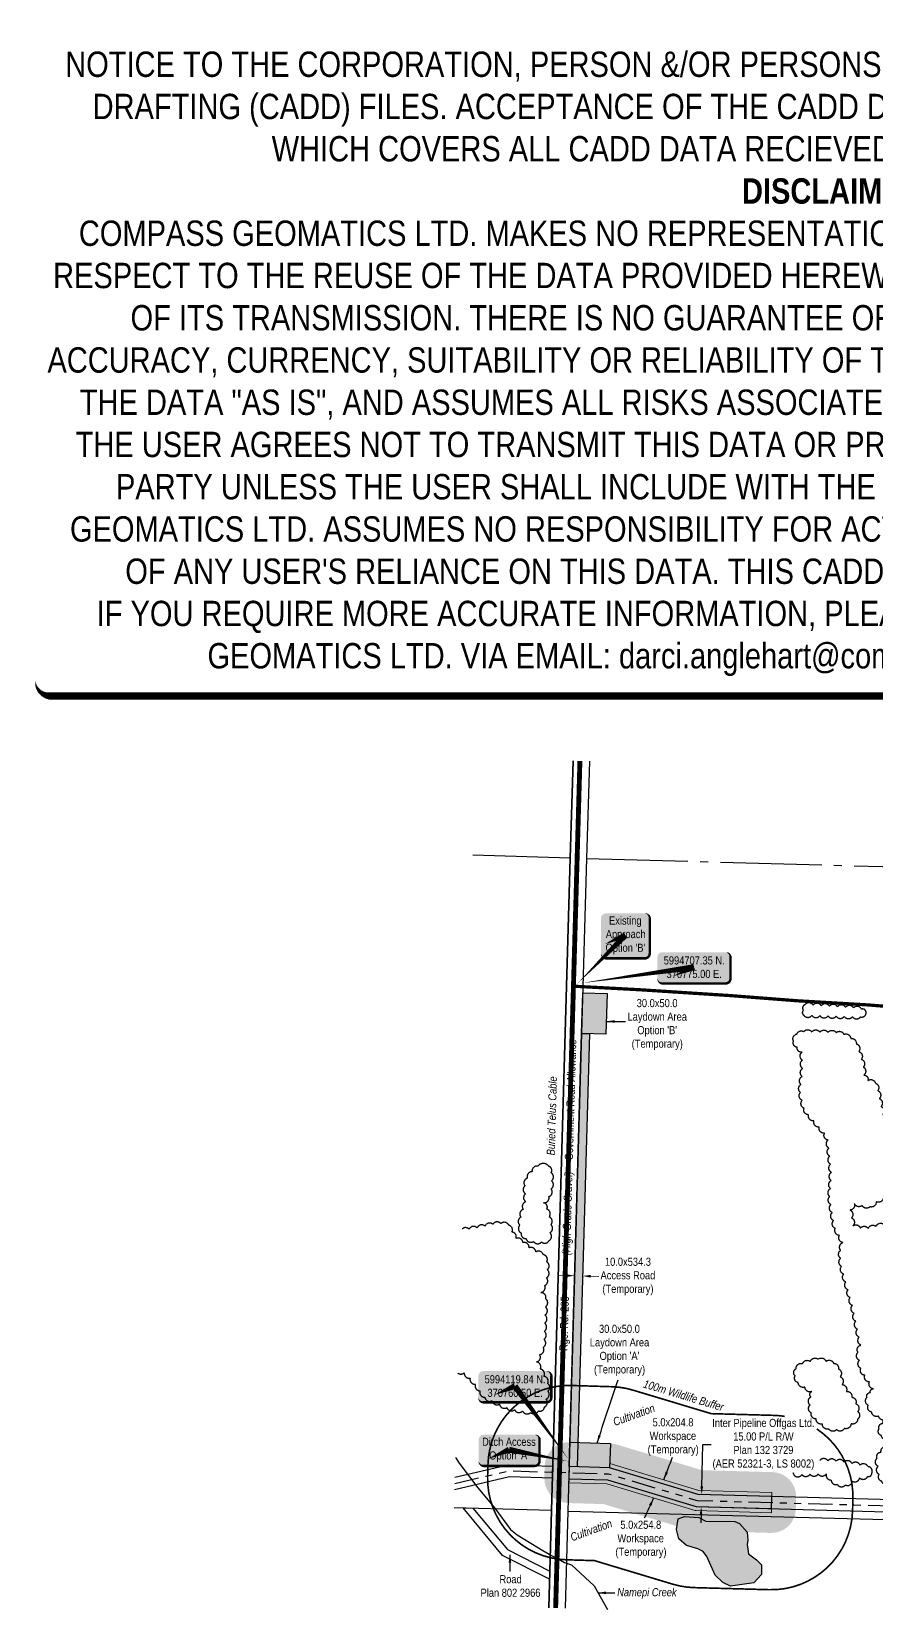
# Model space of a CAD drawing. Extents: x 370097 to 372071, y 5993917 to 5995882.
# Drawn here: x 370097 to 371138, y 5993935 to 5995882 of the extents above; entities that cross this region are included whole.
import ezdxf
from ezdxf.enums import TextEntityAlignment as Align

# ---------------------------------------------------------------- set-up
doc = ezdxf.new("R2010")
doc.units = 0
doc.header["$LTSCALE"] = 5
doc.header["$PDSIZE"] = 0.5
for name, pattern in [('0', [1, 1, 0]), ('foc-DRILLPATH', [14.75, 6, -1.75, 1.75, -1.75, 1.75, -1.75]), ('foc-QUARTERLINE', [33, 25, -3, 2, -3]), ('foc-TIELINE', [1.875, 1.25, -0.625])]:
    doc.linetypes.add(name, pattern=pattern)
doc.layers.get('Defpoints').update_dxf_attribs({"color": 9})
for name, color, linetype in [('AS-ROADS', 254, 'Continuous'), ('AS-TELUS', 224, 'foc-TEL'), ('C-RW', 13, 'Continuous'), ('L-QSEC', 8, 'foc-QUARTERLINE'), ('L-ROAD-T', 7, 'Continuous'), ('L-SEC', 7, 'Continuous'), ('L-TITLEDB-T', 4, 'Continuous'), ('P-BUFFER-YELLOW', 50, 'foc-TIELINE'), ('P-BUFFER-YELLOW-T', 50, 'Continuous'), ('P-FNC BUFFER-H 30m', 51, 'Continuous'), ('P-PDRILLPATH', 12, 'foc-DRILLPATH'), ('P-PROPOSED', 10, 'Continuous'), ('P-PROPOSED-T', 10, 'Continuous'), ('P-TEMP-H', 41, 'Continuous'), ('P-TEMP_WORKSPACE', 46, 'Continuous'), ('T-BUSH', 110, '0'), ('T-WATER', 160, 'Continuous'), ('T-WATER-H', 133, 'Continuous'), ('T-WATER-T', 170, 'Continuous')]:
    doc.layers.add(name, color=color, linetype=linetype)
doc.layers.add('DISCLAIMER', color=7, linetype='Continuous', plot=False)
doc.layers.add('P-REPAIR-BLUE-H', color=7, linetype='Continuous', true_color=0xa0d6fd)
doc.layers.add('P-TEMP-T', color=46, linetype='Continuous', lineweight=18)
doc.layers.add('T-TEXT', color=48, linetype='Continuous', lineweight=18)
doc.styles.add('175L', font='ARIALN.TTF', dxfattribs={"height": 20})
doc.styles.add('80', font='ARIALN.TTF', dxfattribs={"height": 10})
doc.styles.add('80CG', font='ARIALN.TTF', dxfattribs={"height": 10})
doc.styles.add('80L', font='ARIALN.TTF', dxfattribs={"height": 10})
doc.styles.add('80LS', font='ARIALNI.TTF', dxfattribs={"height": 10})
doc.styles.add('foc-LtypeFont', font='ARIALN.TTF', dxfattribs={"height": 7.35})
doc.linetypes.add('foc-TEL', pattern='A,2,-1,["T",foc-LtypeFont,S=0.2,R=0,X=-0.425,Y=-0.75],-1.24,8', length=12.24)
doc.linetypes.add('foc-TEL-NOLINE', pattern='A,0,-2,["T",foc-LtypeFont,S=0.2,R=0,X=-0.425,Y=-0.75],-10.24', length=12.24)
doc.linetypes.add('foc-TOPO-flowdirection-NOLINE', pattern='A,0,[">",foc-LtypeFont,S=0.3,R=0,X=0,Y=-0.945],-20,[">",foc-LtypeFont,S=0.3,R=0,X=0,Y=-0.945],0', length=20)
doc.dimstyles.new('Compass 5 000', dxfattribs={"dimscale": 5, "dimtxt": 9, "dimasz": 2, "dimexe": 0.2, "dimexo": 0.0625, "dimgap": 0.5, "dimtad": 0, "dimtih": 1, "dimtoh": 1, "dimzin": 0, "dimdsep": 46, "dimtxsty": '80CG', "dimcen": 0.1, "dimse1": 1, "dimse2": 1, "dimclrd": 256, "dimclrt": 256, "dimaunit": 1, "dimadec": 4, "dimazin": 0, "dimtfac": 0.06, "dimtofl": 0, "dimtmove": 0, "dimatfit": 1, "dimfxl": 0.2, "dimtolj": 1, "dimtzin": 0, "dimlwd": -1, "dimarcsym": 0})

# ---------------------------------------------------------------- blocks, each defined once
blk = doc.blocks.new('*D431')
at = {"layer": 'Defpoints', "color": 0, "transparency": 16777216}
for p in [(370766.8, 5994368.4), (370776.8, 5994368.1), (370776.2, 5994347.5)]:
    blk.add_point(p, dxfattribs=at)
at = {"layer": 'P-TEMP-T', "transparency": 16777216}
for p, q in [((370756.2, 5994348.1), (370746.2, 5994348.4)), ((370786.2, 5994347.2), (370796.2, 5994346.9))]:
    blk.add_line(p, q, dxfattribs=at)
for points in [[(370756.2, 5994349.7), (370756.1, 5994346.4), (370766.2, 5994347.8)], [(370786.2, 5994348.9), (370786.1, 5994345.5), (370776.2, 5994347.5)]]:
    blk.add_solid(points, dxfattribs=at)
at = {"layer": 'P-TEMP-T', "transparency": 16777216, "insert": (370832, 5994346.9), "char_height": 10, "attachment_point": 5, "style": '80CG'}
blk.add_mtext('\\A1;10.0x534.3\\PAccess Road \\P(Temporary)', dxfattribs=at)
blk = doc.blocks.new('*U432')
h = blk.add_hatch(color=255)
edge = h.paths.add_edge_path()
edge.add_line((-31.5, -20), (31.5, -20))
edge.add_arc((31.5, -14), 6, 270, 360)
edge.add_line((37.5, -14), (37.5, 12.5))
edge.add_arc((31.5, 12.5), 6, 0, 90)
edge.add_line((31.5, 18.5), (-31.5, 18.5))
edge.add_arc((-31.5, 12.5), 6, 90, 180)
edge.add_line((-37.5, 12.5), (-37.5, -14))
edge.add_arc((-31.5, -14), 6, 180, 270)
at = {"color": 1, "flags": 128}
blk.add_lwpolyline([(-31.5, -20, 3, 3, 0), (31.5, -20, 3, 3, 0.414214), (37.5, -14, 3, 3, 0), (37.5, 12.5, 3, 0, 0.414214), (31.5, 18.5, 0, 0, 0), (-31.5, 18.5, 0, 0, 0.414214), (-37.5, 12.5, 0, 0, 0), (-37.5, -14, 0, 3, 0.414214)], format="xyseb", close=True, dxfattribs=at)
for points in [[(-25.5, -11, 0, 7.5, 0), (0, 0, 0, 0, 0)], [(73.5, -14.3, 0, 7.5, 0), (0, 0, 0, 0, 0)]]:
    blk.add_lwpolyline(points, format="xyseb", dxfattribs=at)
at = {"color": 1, "style": '80'}
blk.add_attdef('ENTER_TEXT_001', (-26.8, -4.9), '', height=10, dxfattribs=at)
blk = doc.blocks.new('*U433')
h = blk.add_hatch(color=255)
edge = h.paths.add_edge_path()
edge.add_line((-24, -28.5), (24, -28.5))
edge.add_arc((24, -22.5), 6, 270, 360)
edge.add_line((30, -22.5), (30, 21))
edge.add_arc((24, 21), 6, 0, 90)
edge.add_line((24, 27), (-24, 27))
edge.add_arc((-24, 21), 6, 90, 180)
edge.add_line((-30, 21), (-30, -22.5))
edge.add_arc((-24, -22.5), 6, 180, 270)
at = {"color": 1, "flags": 128}
blk.add_lwpolyline([(-24, -28.5, 3, 3, 0), (24, -28.5, 3, 3, 0.414214), (30, -22.5, 3, 3, 0), (30, 21, 3, 0, 0.414214), (24, 27, 0, 0, 0), (-24, 27, 0, 0, 0.414214), (-30, 21, 0, 0, 0), (-30, -22.5, 0, 3, 0.414214)], format="xyseb", close=True, dxfattribs=at)
for points in [[(-59.5, -60, 0, 7.5, 0), (0, 0, 0, 0, 0)], [(-25.5, -11, 0, 7.5, 0), (0, 0, 0, 0, 0)]]:
    blk.add_lwpolyline(points, format="xyseb", dxfattribs=at)
at = {"color": 1, "style": '80'}
blk.add_attdef('ENTER_TEXT_001', (-26.8, -4.9), '', height=10, dxfattribs=at)
blk = doc.blocks.new('*D435')
at = {"layer": 'Defpoints', "color": 0, "transparency": 16777216}
for p in [(370922.8, 5994078.1), (370968.3, 5994076.8), (370967.8, 5994061.8)]:
    blk.add_point(p, dxfattribs=at)
at = {"layer": 'P-PROPOSED-T', "color": 240, "transparency": 16777216}
for p, q in [((370923, 5994088.1), (370924.5, 5994139.8)), ((370924.5, 5994139.8), (370934.5, 5994139.8)), ((370922.1, 5994053.1), (370921.8, 5994043.1))]:
    blk.add_line(p, q, dxfattribs=at)
for points in [[(370921.4, 5994088.1), (370924.7, 5994088), (370922.8, 5994078.1)], [(370920.4, 5994053.1), (370923.7, 5994053), (370922.3, 5994063.1)]]:
    blk.add_solid(points, dxfattribs=at)
at = {"layer": 'P-PROPOSED-T', "transparency": 16777216, "insert": (370999, 5994139.8), "char_height": 10, "attachment_point": 5, "style": '80CG'}
blk.add_mtext('\\A1;Inter Pipeline Offgas Ltd.\\P15.00 P/L R/W\\PPlan 132 3729\\P(AER 52321-3, LS 8002)', dxfattribs=at)
blk = doc.blocks.new('*U441')
h = blk.add_hatch(color=255)
edge = h.paths.add_edge_path()
edge.add_line((-39, -20), (39, -20))
edge.add_arc((39, -14), 6, 270, 360)
edge.add_line((45, -14), (45, 12.5))
edge.add_arc((39, 12.5), 6, 0, 90)
edge.add_line((39, 18.5), (-39, 18.5))
edge.add_arc((-39, 12.5), 6, 90, 180)
edge.add_line((-45, 12.5), (-45, -14))
edge.add_arc((-39, -14), 6, 180, 270)
at = {"color": 1, "flags": 128}
blk.add_lwpolyline([(-39, -20, 3, 3, 0), (39, -20, 3, 3, 0.414214), (45, -14, 3, 3, 0), (45, 12.5, 3, 0, 0.414214), (39, 18.5, 0, 0, 0), (-39, 18.5, 0, 0, 0.414214), (-45, 12.5, 0, 0, 0), (-45, -14, 0, 3, 0.414214)], format="xyseb", close=True, dxfattribs=at)
for points in [[(-25.5, -11, 0, 7.5, 0), (0, 0, 0, 0, 0)], [(66.6, -90.9, 0, 7.5, 0), (0, 0, 0, 0, 0)]]:
    blk.add_lwpolyline(points, format="xyseb", dxfattribs=at)
at = {"color": 1, "style": '80'}
blk.add_attdef('ENTER_TEXT_001', (-26.8, -4.9), '', height=10, dxfattribs=at)
blk = doc.blocks.new('*U442')
h = blk.add_hatch(color=255)
edge = h.paths.add_edge_path()
edge.add_line((-39, -20), (39, -20))
edge.add_arc((39, -14), 6, 270, 360)
edge.add_line((45, -14), (45, 12.5))
edge.add_arc((39, 12.5), 6, 0, 90)
edge.add_line((39, 18.5), (-39, 18.5))
edge.add_arc((-39, 12.5), 6, 90, 180)
edge.add_line((-45, 12.5), (-45, -14))
edge.add_arc((-39, -14), 6, 180, 270)
at = {"color": 1, "flags": 128}
blk.add_lwpolyline([(-39, -20, 3, 3, 0), (39, -20, 3, 3, 0.414214), (45, -14, 3, 3, 0), (45, 12.5, 3, 0, 0.414214), (39, 18.5, 0, 0, 0), (-39, 18.5, 0, 0, 0.414214), (-45, 12.5, 0, 0, 0), (-45, -14, 0, 3, 0.414214)], format="xyseb", close=True, dxfattribs=at)
for points in [[(-140.3, -19.8, 0, 7.5, 0), (0, 0, 0, 0, 0)], [(-25.5, -11, 0, 7.5, 0), (0, 0, 0, 0, 0)]]:
    blk.add_lwpolyline(points, format="xyseb", dxfattribs=at)
at = {"color": 1, "style": '80'}
blk.add_attdef('ENTER_TEXT_001', (-26.8, -4.9), '', height=10, dxfattribs=at)
blk = doc.blocks.new('Disclaimer_Legal')
at = {"layer": 'DISCLAIMER', "color": 254, "flags": 128}
blk.add_lwpolyline([(-3612.9, -1104.6, 37.5, 37.5, 0), (4096.1, -1104.6, 37.5, 37.5, 0.414214), (4171.1, -1029.6, 37.5, 37.5, 0), (4171.1, 2078.7, 37.5, 0, 0.414214), (4096.1, 2153.7, 0, 0, 0), (-3612.9, 2153.7, 0, 0, 0.414214), (-3687.9, 2078.7, 0, 0, 0), (-3687.9, -1029.6, 0, 37.5, 0.414214)], format="xyseb", close=True, dxfattribs=at)
at = {"layer": 'DISCLAIMER', "color": 254, "insert": (241.6, 533.9), "char_height": 125, "width": 7717.568, "attachment_point": 5, "style": '80'}
blk.add_mtext('NOTICE TO THE CORPORATION, PERSON &/OR PERSONS REGARDING THIS COMPUTER AIDED DESIGN AND DRAFTING (CADD) FILES. ACCEPTANCE OF THE CADD DATA IS BASED ON THE FOLLOWING DISCLAIMER WHICH COVERS ALL CADD DATA RECIEVED FROM COMPASS GEOMATICS LTD.\\P{\\fArial Narrow|b1|i0|c0|p34;DISCLAIMER}\\PCOMPASS GEOMATICS LTD. MAKES NO REPRESENTATION OR WARRANTIES, EXPRESS OR IMPLIED, WITH RESPECT TO THE REUSE OF THE DATA PROVIDED HEREWITH, REGARDLESS OF ITS FORMAT OR THE MEANS OF ITS TRANSMISSION. THERE IS NO GUARANTEE OR REPRESENTATION TO THE USER AS TO THE ACCURACY, CURRENCY, SUITABILITY OR RELIABILITY OF THIS DATA FOR ANY PURPOSE. THE USER ACCEPTS THE DATA "AS IS", AND ASSUMES ALL RISKS ASSOCIATED WITH ITS USE. BY ACCEPTANCE OF THIS DATA, THE USER AGREES NOT TO TRANSMIT THIS DATA OR PROVIDE ACCESS OR ANY PART OF IT TO ANOTHER PARTY UNLESS THE USER SHALL INCLUDE WITH THE DATA A COPY OF THIS DISCLAIMER. COMPASS GEOMATICS LTD. ASSUMES NO RESPONSIBILITY FOR ACTUAL OR CONSEQUENTIAL DAMAGE AS A RESULT OF ANY USER\'S RELIANCE ON THIS DATA. THIS CADD FILE IS FOR ILLUSTRATION PURPOSES ONLY.\\PIF YOU REQUIRE MORE ACCURATE INFORMATION, PLEASE CONTACT DARCI ANGLEHART AT COMPASS GEOMATICS LTD. VIA EMAIL: darci.anglehart@compassgeomatics.ca OR CELL: 506-961-7292', dxfattribs=at)

msp = doc.modelspace()

# ---------------------------------------------------------------- hatches: boundary and pattern name
at = {"layer": 'P-FNC BUFFER-H 30m'}
h = msp.add_hatch(color=256, dxfattribs=at)
h.dxf.hatch_style = 1
h.paths.add_polyline_path([(371038.928, 5994059.849), (371039.343, 5994074.843, 0.41421356), (371010.185, 5994105.662), (370923.382, 5994108.064), (370818.047, 5994139.75, 0.06552506), (370810.32, 5994141.008), (370760.343, 5994142.532, 0.41472485), (370729.441, 5994113.408), (370729.01, 5994098.414, 0.41370246), (370758.083, 5994067.566), (370802.114, 5994066.223), (370907.51, 5994034.518, 0.06623104), (370915.322, 5994033.258), (371008.11, 5994030.69, 0.41421356)])
h.paths.add_polyline_path([(370916.152, 5994063.247), (370806.975, 5994096.089), (370758.997, 5994097.552), (370759.428, 5994112.546), (370809.405, 5994111.022), (370918.562, 5994078.186), (371009.355, 5994075.673), (371008.94, 5994060.679)], flags=16)
at = {"layer": 'P-REPAIR-BLUE-H'}
msp.add_hatch(color=256, dxfattribs=at).paths.add_polyline_path([(370759.428, 5994112.546), (370758.997, 5994097.552), (370806.975, 5994096.089), (370916.152, 5994063.247), (371008.94, 5994060.679), (371009.355, 5994075.673), (370918.562, 5994078.186), (370809.405, 5994111.022)])
at = {"layer": 'P-TEMP-H'}
h = msp.add_hatch(color=256, dxfattribs=at)
h.dxf.hatch_style = 1
h.paths.add_polyline_path([(370776.215, 5994696.569), (370806.202, 5994695.707), (370804.766, 5994645.728), (370774.778, 5994646.59)])
h = msp.add_hatch(color=256, dxfattribs=at)
h.dxf.hatch_style = 1
h.paths.add_polyline_path([(370759.428, 5994112.546), (370774.778, 5994646.59), (370784.774, 5994646.302), (370769.424, 5994112.241)])
h = msp.add_hatch(color=256, dxfattribs=at)
h.dxf.hatch_style = 1
h.paths.add_polyline_path([(370759.428, 5994112.546), (370760.343, 5994142.532), (370810.319, 5994141.008), (370809.405, 5994111.022)])
h = msp.add_hatch(color=256, dxfattribs=at)
h.dxf.hatch_style = 1
h.paths.add_polyline_path([(371009.355, 5994075.673), (370918.562, 5994078.186), (370809.405, 5994111.022), (370809.563, 5994116.196), (370919.365, 5994083.165), (371009.493, 5994080.671)])
h = msp.add_hatch(color=256, dxfattribs=at)
h.dxf.hatch_style = 1
edge = h.paths.add_edge_path()
edge.add_line((371008.94, 5994060.679), (370916.152, 5994063.247))
edge.add_line((370916.152, 5994063.247), (370806.975, 5994096.089))
edge.add_line((370806.975, 5994096.089), (370758.997, 5994097.552))
edge.add_line((370758.997, 5994097.552), (370758.854, 5994092.554))
edge.add_line((370758.854, 5994092.554), (370806.165, 5994091.111))
edge.add_line((370806.165, 5994091.111), (370914.712, 5994058.459))
edge.add_arc((370916.152, 5994063.247), 5, 253.25783, 268.41473)
edge.add_line((370916.014, 5994058.249), (371008.802, 5994055.681))
edge.add_line((371008.802, 5994055.681), (371008.94, 5994060.679))
at = {"layer": 'T-WATER-H'}
h = msp.add_hatch(color=256, dxfattribs=at)
h.dxf.hatch_style = 1
h.paths.add_polyline_path([(370894.069, 5994048.07), (370901.9, 5994050.879), (370919.569, 5994049.876), (370928.001, 5994045.26), (370963.741, 5994044.859), (370969.564, 5994042.451), (370978.8, 5994031.816), (370979.603, 5994021.581), (370979, 5994016.565), (370980.807, 5994004.926), (370990.445, 5993997.501), (370996.669, 5993991.28), (370996.465, 5993979.59), (370987.028, 5993969.155), (370958.316, 5993964.941), (370949.08, 5993969.557), (370939.643, 5993978.587), (370929.203, 5994001.463), (370924.829, 5994007.741), (370918.286, 5994011.011), (370904.067, 5994015.035), (370894.882, 5994023.461), (370891.736, 5994034.793)])

# ---------------------------------------------------------------- linework, layer by layer
at = {"layer": 'AS-ROADS', "flags": 128}
for points, const_width in [([(370742.881, 5993938.152), (370746.232, 5994057.509), (370769.356, 5994862.025), (370772.818, 5994982.424)], 6), ([(370764.838, 5994704.838), (370846.929, 5994700.438), (370957.176, 5994693.321), (371041.453, 5994686.821), (371127.76, 5994681.759), (371372.931, 5994662.403), (371388.295, 5994660.731), (371404.566, 5994659.334), (371442.209, 5994659.209)], 4)]:
    msp.add_lwpolyline(points, dxfattribs=dict(at, const_width=const_width))
at = {"layer": 'AS-TELUS', "linetype": 'foc-TEL-NOLINE', "flags": 128}
msp.add_lwpolyline([(370734.373, 5993938.375), (370737.737, 5994058.181), (370760.861, 5994862.704), (370764.31, 5994982.655)], dxfattribs=at)
at = {"layer": 'C-RW', "flags": 128}
for points in [[(370618.741, 5994099.398), (370684.303, 5994114.836), (370739.344, 5994113.158), (370738.887, 5994098.165), (370685.819, 5994099.783), (370618.293, 5994083.882)], [(371685.414, 5994056.963), (371516.777, 5994061.63), (370918.562, 5994078.186), (370809.405, 5994111.022), (370759.428, 5994112.546), (370758.997, 5994097.552), (370806.975, 5994096.089), (370916.152, 5994063.247), (371516.362, 5994046.636), (371684.987, 5994041.969)]]:
    msp.add_lwpolyline(points, dxfattribs=at)
at = {"layer": 'L-QSEC'}
for p, q in [((370760.861, 5994862.704), (370640.916, 5994866.329)), ((370780.974, 5994862.168), (371587.993, 5994840.666))]:
    msp.add_line(p, q, dxfattribs=at)
at = {"layer": 'L-SEC'}
for p, q in [((370764.31, 5994982.655), (370760.861, 5994862.704)), ((370784.422, 5994982.11), (370780.973, 5994862.125)), ((370760.861, 5994862.704), (370737.737, 5994058.181)), ((370780.973, 5994862.126), (370757.849, 5994057.603)), ((370737.737, 5994058.181), (370617.652, 5994061.736)), ((370737.737, 5994058.181), (370734.373, 5993938.375)), ((370757.849, 5994057.617), (370754.487, 5993937.847)), ((370757.851, 5994057.657), (371564.788, 5994036.616))]:
    msp.add_line(p, q, dxfattribs=at)
at = {"layer": 'L-TITLEDB-T', "flags": 128}
msp.add_lwpolyline([(370640.89, 5994061.179), (370683.336, 5994010.166), (370735.548, 5993983.683), (370735.271, 5993973.62), (370677.546, 5994002.897), (370628.755, 5994061.535)], close=True, dxfattribs=at)
at = {"layer": 'P-BUFFER-YELLOW', "ltscale": 2, "const_width": 2, "flags": 128}
msp.add_lwpolyline([(371025.207, 5994174.409, 0.03289338), (371012.121, 5994175.635), (370934.628, 5994177.779), (370838.212, 5994206.783, 0.06552506), (370812.453, 5994210.975), (370762.476, 5994212.499, 0.41472485), (370659.47, 5994115.419), (370659.039, 5994100.425, 0.41370246), (370755.95, 5993997.598), (370790.772, 5993996.537), (370887.346, 5993967.486, 0.06623104), (370913.386, 5993963.285), (371006.173, 5993960.717, 0.41421356), (371108.902, 5994057.912), (371109.317, 5994072.907, 0.25816251), (371064.815, 5994158.885, 0.25816251)], format="xyb", dxfattribs=at)
at = {"layer": 'P-PDRILLPATH', "flags": 128}
msp.add_lwpolyline([(370618.517, 5994091.64), (370685.061, 5994107.31), (370739.115, 5994105.661), (370759.226, 5994105.048), (370808.19, 5994103.555), (370917.357, 5994070.716), (371516.57, 5994054.133), (371685.201, 5994049.466)], dxfattribs=at)
at = {"layer": 'P-PROPOSED', "flags": 128}
msp.add_lwpolyline([(370759.428, 5994112.546), (370758.997, 5994097.552), (370806.975, 5994096.089), (370916.152, 5994063.247), (371008.94, 5994060.679), (371009.355, 5994075.673), (370918.562, 5994078.186), (370809.405, 5994111.022)], close=True, dxfattribs=at)
at = {"layer": 'P-TEMP-T', "flags": 128}
msp.add_lwpolyline([(371009.355, 5994075.673), (370918.562, 5994078.186), (370809.405, 5994111.022), (370809.563, 5994116.196), (370919.365, 5994083.165), (371009.493, 5994080.671)], close=True, dxfattribs=at)
msp.add_lwpolyline([(371008.94, 5994060.679), (370916.152, 5994063.247), (370806.975, 5994096.089), (370758.997, 5994097.552), (370758.854, 5994092.554), (370806.165, 5994091.111), (370914.712, 5994058.459, 0.06623104), (370916.014, 5994058.249), (371008.802, 5994055.681)], format="xyb", close=True, dxfattribs=at)
at = {"layer": 'P-TEMP_WORKSPACE', "flags": 128}
for points in [[(370776.215, 5994696.569), (370806.202, 5994695.707), (370804.766, 5994645.728), (370774.778, 5994646.59)], [(370759.428, 5994112.546), (370774.778, 5994646.59), (370784.774, 5994646.302), (370769.424, 5994112.241)], [(370759.428, 5994112.546), (370760.343, 5994142.532), (370810.319, 5994141.008), (370809.405, 5994111.022)]]:
    msp.add_lwpolyline(points, close=True, dxfattribs=at)
at = {"layer": 'T-BUSH', "flags": 128}
for points in [[(371048.734, 5994669.175, 0.52056705), (371058.728, 5994668.852, 0.52056705), (371068.723, 5994668.53, 0.52056705), (371078.718, 5994668.207, 0.52056705), (371088.713, 5994667.885, 0.52056705), (371098.708, 5994667.563, 0.52056705), (371108.702, 5994667.24, 0.52056705), (371118.697, 5994666.918, 0.52056705), (371125.587, 5994672.477, 0.52056705), (371120.056, 5994676.504, 0.52056705), (371110.224, 5994678.128, 0.52056705), (371100.246, 5994678.793, 0.52056705), (371090.269, 5994679.458, 0.52056705), (371080.291, 5994680.123, 0.52056705), (371070.313, 5994680.788, 0.52056705), (371060.335, 5994681.452, 0.52056705), (371050.357, 5994682.117, 0.52056705), (371048.249, 5994675.037, 0.52056705)], [(371276.223, 5994164.993, -0.52056705), (371275.789, 5994155.002, -0.52056705), (371275.354, 5994145.012, -0.52056705), (371269.026, 5994139.773, -0.52056705), (371259.355, 5994137.229, -0.52056705), (371249.684, 5994134.686, -0.52056705), (371240.013, 5994132.142, -0.52056705), (371230.18, 5994130.464, -0.52056705), (371220.242, 5994129.351, -0.52056705), (371210.304, 5994128.239, -0.52056705), (371200.366, 5994127.127, -0.52056705), (371193.754, 5994123.361, -0.52056705), (371194.876, 5994113.424, -0.52056705), (371197.428, 5994104.732, -0.52056705), (371207.115, 5994102.251, -0.52056705), (371216.802, 5994099.771, -0.52056705), (371226.49, 5994097.29, -0.52056705), (371236.177, 5994094.81, -0.52056705), (371245.469, 5994097.949, -0.52056705), (371254.714, 5994101.762, -0.52056705), (371261.566, 5994108.3, -0.52056705), (371266.547, 5994116.972, -0.52056705), (371273.69, 5994122.068, -0.52056705), (371283.682, 5994122.453, -0.52056705), (371290.268, 5994116.863, -0.52056705), (371293.903, 5994107.815, -0.52056705), (371293.368, 5994097.829, -0.52056705), (371290.412, 5994089.363, -0.52056705), (371281.653, 5994084.539, -0.52056705), (371272.422, 5994081.519, -0.52056705), (371262.422, 5994081.441, -0.52056705), (371252.423, 5994081.363, -0.52056705), (371242.423, 5994081.285, -0.52056705), (371232.423, 5994081.207, -0.52056705), (371222.423, 5994081.207, -0.52056705), (371212.423, 5994081.207, -0.52056705), (371202.423, 5994081.207, -0.52056705), (371192.423, 5994081.207, -0.52056705), (371182.423, 5994081.207, -0.52056705), (371172.853, 5994083.489, -0.52056705), (371163.537, 5994087.125, -0.52056705), (371154.221, 5994090.76, -0.52056705), (371144.906, 5994094.396, -0.52056705), (371141.731, 5994102.869, -0.52056705), (371140.379, 5994112.777, -0.52056705), (371139.027, 5994122.685, -0.52056705), (371143.977, 5994130.388, -0.52056705), (371151.212, 5994137.29, -0.52056705), (371152.254, 5994146.048, -0.52056705), (371144.571, 5994150.68, -0.52056705), (371141.496, 5994159.026, -0.52056705), (371146.58, 5994165.843, -0.52056705), (371150.054, 5994170.644, -0.52056705), (371140.956, 5994174.795, -0.52056705), (371132.356, 5994179.819, -0.52056705), (371128.208, 5994188.046, -0.52056705), (371126.749, 5994197.939, -0.52056705), (371130.815, 5994203.889, -0.52056705), (371134.872, 5994208.337, -0.52056705), (371129.607, 5994216.834, -0.52056705), (371123.943, 5994225.075, -0.52056705), (371119.04, 5994233.627, -0.52056705), (371117.306, 5994243.476, -0.52056705), (371115.572, 5994253.325, -0.52056705), (371119.122, 5994262.338, -0.52056705), (371117.042, 5994272.119, -0.52056705), (371114.964, 5994281.901, -0.52056705), (371112.893, 5994291.684, -0.52056705), (371110.821, 5994301.467, -0.52056705), (371108.619, 5994311.218, -0.52056705), (371105.95, 5994320.855, -0.52056705), (371103.281, 5994330.493, -0.52056705), (371100.612, 5994340.13, -0.52056705), (371097.943, 5994349.767, -0.52056705), (371095.274, 5994359.404, -0.52056705), (371094.141, 5994369.331, -0.52056705), (371094.176, 5994379.176, -0.52056705), (371097.084, 5994388.744, -0.52056705), (371092.6, 5994397.467, -0.52056705), (371087.609, 5994406.133, -0.52056705), (371085.428, 5994415.8, -0.52056705), (371083.815, 5994425.669, -0.52056705), (371082.202, 5994435.538, -0.52056705), (371080.787, 5994445.414, -0.52056705), (371081.671, 5994455.375, -0.52056705), (371082.554, 5994465.336, -0.52056705), (371082.787, 5994475.292, -0.52056705), (371081.764, 5994485.24, -0.52056705), (371080.74, 5994495.187, -0.52056705), (371079.717, 5994505.135, -0.52056705), (371078.694, 5994515.082, -0.52056705), (371074.282, 5994523.568, -0.52056705), (371067.748, 5994531.138, -0.52056705), (371061.214, 5994538.707, -0.52056705), (371054.679, 5994546.277, -0.52056705), (371049.11, 5994554.336, -0.52056705), (371046.874, 5994564.083, -0.52056705), (371044.637, 5994573.829, -0.52056705), (371045.266, 5994583.681, -0.52056705), (371046.784, 5994593.565, -0.52056705), (371047.379, 5994603.502, -0.52056705), (371046.99, 5994613.494, -0.52056705), (371046.602, 5994623.487, -0.52056705), (371040.586, 5994629.608, -0.52056705), (371036.164, 5994637.064, -0.52056705), (371040.428, 5994645.978, -0.52056705), (371048.688, 5994648.694, -0.52056705), (371058.685, 5994648.433, -0.52056705), (371068.681, 5994648.172, -0.52056705), (371078.678, 5994647.911, -0.52056705), (371088.674, 5994647.65, -0.52056705), (371098.122, 5994645.521, -0.52056705), (371106.669, 5994640.329, -0.52056705), (371113.51, 5994633.783, -0.52056705), (371116.635, 5994624.284, -0.52056705), (371119.761, 5994614.785, -0.52056705), (371122.266, 5994605.17, -0.52056705), (371122.772, 5994595.183, -0.52056705), (371127.754, 5994588.545, -0.52056705), (371137.193, 5994585.243, -0.52056705), (371139.944, 5994576.088, -0.52056705), (371141.966, 5994566.295, -0.52056705), (371143.988, 5994556.501, -0.52056705), (371146.009, 5994546.708, -0.52056705), (371148.814, 5994537.13, -0.52056705), (371152.096, 5994527.684, -0.52056705), (371155.378, 5994518.238, -0.52056705), (371158.659, 5994508.791, -0.52056705), (371161.347, 5994499.161, -0.52056705), (371163.979, 5994489.514, -0.52056705), (371166.612, 5994479.867, -0.52056705), (371169.245, 5994470.219, -0.52056705), (371169.254, 5994460.565, -0.52056705), (371164.697, 5994452.137, -0.52056705), (371156.228, 5994447.127, -0.52056705), (371146.86, 5994443.629, -0.52056705), (371138.11, 5994439.037, -0.52056705), (371130.281, 5994432.815, -0.52056705), (371120.769, 5994434.447, -0.52056705), (371111.077, 5994436.912, -0.52056705), (371105.743, 5994428.977, -0.52056705), (371107.555, 5994419.208, -0.52056705), (371109.549, 5994409.409, -0.52056705), (371118.466, 5994406.495, -0.52056705), (371128.209, 5994406.137, -0.52056705), (371137.871, 5994408.713, -0.52056705), (371147.585, 5994411.034, -0.52056705), (371157.489, 5994412.418, -0.52056705), (371167.393, 5994413.801, -0.52056705), (371177.297, 5994415.185, -0.52056705), (371185.527, 5994409.7, -0.52056705), (371188.777, 5994401.222, -0.52056705), (371186.967, 5994392.48, -0.52056705), (371178.346, 5994387.412, -0.52056705), (371180.645, 5994380.599, -0.52056705), (371190.42, 5994381.91, -0.52056705), (371198.935, 5994382.36, -0.52056705), (371203.914, 5994373.781, -0.52056705), (371207.396, 5994364.406, -0.52056705), (371211.676, 5994355.664, -0.52056705), (371219.998, 5994350.119, -0.52056705), (371220.18, 5994340.511, -0.52056705), (371221.56, 5994330.686, -0.52056705), (371223.793, 5994320.939, -0.52056705), (371226.205, 5994311.235, -0.52056705), (371228.616, 5994301.53, -0.52056705), (371231.027, 5994291.825, -0.52056705), (371234.401, 5994282.419, -0.52056705), (371237.922, 5994273.06, -0.52056705), (371241.443, 5994263.7, -0.52056705), (371244.963, 5994254.34, -0.52056705), (371248.484, 5994244.98, -0.52056705), (371252.004, 5994235.621, -0.52056705), (371255.525, 5994226.261, -0.52056705), (371259.046, 5994216.901, -0.52056705), (371262.566, 5994207.541, -0.52056705), (371266.087, 5994198.181, -0.52056705), (371267.849, 5994188.354, -0.52056705), (371269.443, 5994178.482, -0.52056705), (371273.404, 5994169.499, -0.52056705)], [(370720.999, 5994482.953, 0.52056705), (370713.791, 5994476.021, 0.52056705), (370708.058, 5994468.171, 0.52056705), (370705.018, 5994458.644, 0.52056705), (370705.734, 5994448.931, 0.52056705), (370706.081, 5994439.016, 0.52056705), (370702.9, 5994429.603, 0.52056705), (370700, 5994420.099, 0.52056705), (370698.719, 5994410.182, 0.52056705), (370700.518, 5994400.39, 0.52056705), (370706.332, 5994393.736, 0.52056705), (370715.599, 5994389.978, 0.52056705), (370725.488, 5994389.641, 0.52056705), (370734.565, 5994390.915, 0.52056705), (370735.83, 5994400.835, 0.52056705), (370737.095, 5994410.755, 0.52056705), (370734.962, 5994420.379, 0.52056705), (370732.004, 5994429.931, 0.52056705), (370728.074, 5994437.79, 0.52056705), (370734.553, 5994445.349, 0.52056705), (370737.239, 5994454.982, 0.52056705), (370737.886, 5994464.835, 0.52056705), (370737.326, 5994474.819, 0.52056705), (370734.593, 5994482.57, 0.52056705)], [(371058.563, 5994205.076, -0.52056705), (371050.198, 5994210.555, -0.52056705), (371041.833, 5994216.035, -0.52056705), (371038.128, 5994224.478, -0.52056705), (371039.283, 5994233.328, -0.52056705), (371047.223, 5994239.408, -0.52056705), (371056.83, 5994242.178, -0.52056705), (371066.44, 5994244.941, -0.52056705), (371076.076, 5994242.279, -0.52056705), (371085.712, 5994239.604, -0.52056705), (371091.369, 5994233.125, -0.52056705), (371093.611, 5994223.379, -0.52056705), (371095.894, 5994213.651, -0.52056705), (371101.249, 5994205.205, -0.52056705), (371107.907, 5994198.034, -0.52056705), (371112.851, 5994190.076, -0.52056705), (371115.229, 5994180.373, -0.52056705), (371115.191, 5994171.058, -0.52056705), (371106.997, 5994165.325, -0.52056705), (371098.803, 5994159.593, -0.52056705), (371089.036, 5994158.135, -0.52056705), (371079.572, 5994158.824, -0.52056705), (371071.779, 5994165.091, -0.52056705), (371063.986, 5994171.357, -0.52056705), (371058.006, 5994178.664, -0.52056705), (371056.53, 5994188.555, -0.52056705), (371057.456, 5994198.425, -0.52056705)]]:
    msp.add_lwpolyline(points, format="xyb", close=True, dxfattribs=at)
for points in [[(370622.454, 5994227.795, 0.3614202), (370630.247, 5994228.209, 0.52056705), (370637.412, 5994221.666, 0.52056705), (370644, 5994214.142, 0.52056705), (370649.662, 5994205.906, 0.52056705), (370655.561, 5994197.973, 0.52056705), (370664.608, 5994193.712, 0.52056705), (370673.655, 5994189.451, 0.52056705), (370682.701, 5994185.19, 0.52056705), (370692.29, 5994182.644, 0.52056705), (370702.143, 5994180.937, 0.52056705), (370711.996, 5994179.23, 0.52056705), (370721.761, 5994181.269, 0.52056705), (370729.019, 5994185.936, 0.52056705), (370731.164, 5994195.703, 0.52056705), (370733.309, 5994205.47, 0.52056705), (370733.112, 5994214.929, 0.52056705), (370728.513, 5994223.809, 0.52056705), (370723.914, 5994232.688, 0.52056705), (370719.315, 5994241.568, 0.52056705), (370723.241, 5994250.545, 0.52056705), (370727.635, 5994259.528, 0.52056705), (370728.407, 5994269.442, 0.52056705), (370728.888, 5994279.43, 0.52056705), (370729.37, 5994289.419, 0.52056705), (370729.852, 5994299.407, 0.52056705), (370730.334, 5994309.396, 0.52056705), (370730.678, 5994319.339, 0.52056705), (370724.439, 5994327.105, 0.52056705), (370729.319, 5994335.834, 0.52056705), (370731.733, 5994345.327, 0.52056705), (370732.653, 5994355.285, 0.52056705), (370731.935, 5994364.936, 0.52056705), (370727.478, 5994373.888, 0.52056705), (370718.474, 5994377.219, 0.52056705), (370710.13, 5994382.192, 0.52056705), (370702.551, 5994388.677, 0.52056705), (370693.975, 5994393.82, 0.52056705), (370688.929, 5994401.642, 0.52056705), (370685.12, 5994410.052, 0.52056705), (370675.338, 5994412.126, 0.52056705), (370665.599, 5994411.275, 0.52056705), (370655.883, 5994408.909, 0.52056705), (370646.117, 5994406.794, 0.52056705), (370636.233, 5994405.278, 0.41502694), (370627.59, 5994405.459)], [(371035.457, 5994104.947, 0.10484989), (371036.505, 5994102.266, 0.52056705), (371046.496, 5994102.682, 0.52056705), (371056.488, 5994103.098, 0.52056705), (371066.485, 5994103.316, 0.52056705), (371076.483, 5994103.527, 0.52056705), (371082.638, 5994095.948, 0.52056705), (371090.022, 5994090.539, 0.52056705), (371099.995, 5994089.806, 0.52056705), (371108.647, 5994094.517, 0.52056705), (371117.653, 5994098.503, 0.52056705), (371127.475, 5994100.383, 0.52056705), (371132.82, 5994104.795, 0.52056705), (371127.908, 5994112.458, 0.52056705), (371118.085, 5994114.328, 0.52056705), (371108.261, 5994116.198, 0.52056705), (371098.438, 5994118.068, 0.52056705), (371088.515, 5994119.104, 0.52056705), (371078.527, 5994119.576, 0.52056705), (371068.538, 5994120.049)]]:
    msp.add_lwpolyline(points, format="xyb", dxfattribs=at)
at = {"layer": 'T-WATER', "flags": 128}
msp.add_lwpolyline([(370619.44, 5994123.579), (370624.006, 5994116.538), (370646.794, 5994086.131), (370668.076, 5994061.058), (370687.229, 5994035.007), (370695.279, 5994028.312), (370726.973, 5994009.155), (370734.703, 5994004.481), (370736.293, 5994003.653), (370745.993, 5993998.599), (370754.005, 5993994.425), (370762.485, 5993991.226), (370790.413, 5993965.372), (370806.848, 5993936.473)], dxfattribs=at)
at = {"layer": 'T-WATER', "linetype": 'foc-TOPO-flowdirection-NOLINE', "flags": 128}
msp.add_lwpolyline([(370619.44, 5994123.579), (370624.006, 5994116.538), (370646.794, 5994086.131), (370668.076, 5994061.058), (370687.229, 5994035.007), (370695.279, 5994028.312), (370726.973, 5994009.155), (370734.703, 5994004.481), (370736.293, 5994003.653), (370745.993, 5993998.599), (370754.005, 5993994.425), (370762.485, 5993991.226), (370790.413, 5993965.372), (370806.848, 5993936.473)], dxfattribs=at)
at = {"layer": 'T-WATER', "flags": 128}
msp.add_lwpolyline([(370894.069, 5994048.07), (370901.9, 5994050.879), (370919.569, 5994049.876), (370928.001, 5994045.26), (370963.741, 5994044.859), (370969.564, 5994042.451), (370978.8, 5994031.816), (370979.603, 5994021.581), (370979, 5994016.565), (370980.807, 5994004.926), (370990.445, 5993997.501), (370996.669, 5993991.28), (370996.465, 5993979.59), (370987.028, 5993969.155), (370958.316, 5993964.941), (370949.08, 5993969.557), (370939.643, 5993978.587), (370929.203, 5994001.463), (370924.829, 5994007.741), (370918.286, 5994011.011), (370904.067, 5994015.035), (370894.882, 5994023.461), (370891.736, 5994034.793)], close=True, dxfattribs=at)

# ---------------------------------------------------------------- block references
at = {"xscale": 0.25, "yscale": 0.25, "zscale": 0.25}
msp.add_blockref('Disclaimer_Legal', (371023.527, 5995338.788), dxfattribs=at)
ref = msp.add_blockref('*U433', (370828.853, 5994767.635))
ref.add_attrib('ENTER_TEXT_001', 'Existing', (370808.737, 5994780.779), dxfattribs={"color": 1, "height": 10, "style": '80'})
ref.add_attrib('ENTER_TEXT_002', 'Approach', (370804.73, 5994764.112), dxfattribs={"color": 1, "height": 10, "style": '80'})
ref.add_attrib('ENTER_TEXT_003', "Option 'B'", (370804.358, 5994747.268), dxfattribs={"color": 1, "height": 10, "style": '80'})
ref = msp.add_blockref('*U442', (370913.427, 5994728.222))
ref.add_attrib('ENTER_TEXT_001', '5994707.35 N.', (370876.108, 5994731.64), dxfattribs={"color": 1, "height": 10, "style": '80'})
ref.add_attrib('ENTER_TEXT_002', '370775.00 E.', (370879.607, 5994714.933), dxfattribs={"color": 1, "height": 10, "style": '80'})
ref = msp.add_blockref('*U441', (370692.619, 5994211.738))
ref.add_attrib('ENTER_TEXT_001', '5994119.84 N.', (370655.3, 5994215.157), dxfattribs={"color": 1, "height": 10, "style": '80'})
ref.add_attrib('ENTER_TEXT_002', '370760.50 E.', (370658.799, 5994198.449), dxfattribs={"color": 1, "height": 10, "style": '80'})
ref = msp.add_blockref('*U432', (370685.542, 5994133.289))
ref.add_attrib('ENTER_TEXT_001', 'Ditch Access', (370652.227, 5994138.1), dxfattribs={"color": 1, "height": 10, "style": '80'})
ref.add_attrib('ENTER_TEXT_002', "Option 'A'", (370661.046, 5994121.256), dxfattribs={"color": 1, "height": 10, "style": '80'})

# ---------------------------------------------------------------- texts
at = {"layer": 'AS-TELUS', "insert": (370731.764, 5994496.129), "char_height": 10, "attachment_point": 1, "rotation": 88.35363, "style": '175L'}
msp.add_mtext_dynamic_manual_height_columns('\\pi0.29898;{\\fArial Narrow|b0|i1|c0|p34;Buried Telus Cable}', width=97.23506, gutter_width=100, heights=[0], dxfattribs=at)
at = {"layer": 'L-ROAD-T', "style": '80L'}
for s, p in [('Government Road Allowance', (370761.25, 5994564.681)), ('Rge. Rd. 205', (370753.321, 5994288.815))]:
    msp.add_text(s, height=10, rotation=88.35363, dxfattribs=at).set_placement(p, align=Align.MIDDLE_CENTER)
at = {"layer": 'L-TITLEDB-T', "insert": (370648.163, 5993978.639), "char_height": 10, "attachment_point": 1, "style": '175L'}
msp.add_mtext_dynamic_manual_height_columns('\\pi25.531;Road\\P\\pi2.1275;Plan 802 2966', width=76.72436, gutter_width=100, heights=[0], dxfattribs=at)
at = {"layer": 'P-BUFFER-YELLOW-T', "insert": (370852.118, 5994220.084), "char_height": 10, "attachment_point": 1, "rotation": 343.25783, "style": '80L'}
msp.add_mtext_dynamic_manual_height_columns('\\pi0.89925;{\\fArial Narrow|b0|i1|c0|p34;100m Wildlife Buffer}', width=103.60614, gutter_width=100, heights=[0], dxfattribs=at)
at = {"layer": 'P-TEMP-T', "char_height": 10, "attachment_point": 1, "style": '80L'}
for s, insert in [("\\pi16.476;30.0x50.0\\P\\pi5.1728;Laydown Area \\P\\pi17.212;Option 'B'\\P\\pi10.316;(Temporary)", (370826.343, 5994688.994)), ("\\pi16.476;30.0x50.0\\P\\pi5.1728;Laydown Area \\P\\pi17.212;Option 'A'\\P\\pi10.316;(Temporary)", (370779.875, 5994287.366)), ('\\pi16.452;5.0x204.8\\P\\pi12.806;Workspace\\P\\pi10.316;(Temporary)', (370845.964, 5994172.108)), ('\\pi16.452;5.0x254.8\\P\\pi12.806;Workspace\\P\\pi10.316;(Temporary)', (370806.249, 5994045.815))]:
    msp.add_mtext_dynamic_manual_height_columns(s, width=82.25553, gutter_width=50, heights=[0], dxfattribs=dict(at, insert=insert))
at = {"layer": 'T-TEXT', "style": '80LS'}
for s, rotation, p in [('(High Grade Gravel)', 88.35363, (370757.227, 5994424.739)), ('Cultivation', 20, (370839.326, 5994176.298)), ('Cultivation', 20, (370786.681, 5994034.085))]:
    msp.add_text(s, height=10, rotation=rotation, dxfattribs=at).set_placement(p, align=Align.MIDDLE_CENTER)
at = {"layer": 'T-WATER-T', "insert": (370818.435, 5993962.6), "char_height": 10.00107, "attachment_point": 1, "style": '80L'}
msp.add_mtext_dynamic_manual_height_columns('\\pi0.3263;{\\fArial Narrow|b0|i1|c0|p34;Namepi Creek}', width=73.92101, gutter_width=50, heights=[0], dxfattribs=at)

# ---------------------------------------------------------------- dimensions: what is measured, and where the dimension line sits
at = {"layer": 'P-PROPOSED-T'}
dim = msp.add_linear_dim(base=(370922.759, 5994078.07), p1=(370967.845, 5994061.816), p2=(370968.26, 5994076.81), angle=88.41473, text='Inter Pipeline Offgas Ltd.\\P15.00 P/L R/W\\PPlan 132 3729\\P(AER 52321-3, LS 8002)', dimstyle='Compass 5 000', override={"dimclrd": 240}, dxfattribs=at)
dim.commit()
dim.dimension.update_dxf_attribs({"geometry": '*D435', "text_midpoint": (370999, 5994139.771), "dimtype": 161})
at = {"layer": 'P-TEMP-T'}
dim = msp.add_linear_dim(base=(370776.185, 5994347.496), p1=(370766.783, 5994368.435), p2=(370776.779, 5994368.148), angle=358.35363, text='10.0x534.3\\PAccess Road \\P(Temporary)', dimstyle='Compass 5 000', dxfattribs=at)
dim.commit()
dim.dimension.update_dxf_attribs({"geometry": '*D431', "text_midpoint": (370832.006, 5994346.921), "dimtype": 161})

# ---------------------------------------------------------------- leaders
at = {"layer": 'L-TITLEDB-T', "path_type": 1}
msp.add_leader([(370686.472, 5994003.894), (370686.543, 5993983.164)], dimstyle='Compass 5 000', override={"dimgap": 0.5, "dimtad": 0}, dxfattribs=at)
at = {"layer": 'P-TEMP-T', "path_type": 1}
for points in [[(370805.577, 5994661.355), (370828.825, 5994661.355)], [(370793.931, 5994141.617), (370819.925, 5994219.673)], [(370876.182, 5994096.156), (370887.036, 5994124.307)], [(370863.698, 5994073.786), (370852.202, 5994048.796)]]:
    msp.add_leader(points, dimstyle='Compass 5 000', override={"dimgap": 0.5, "dimtad": 0}, dxfattribs=at)
at = {"layer": 'T-WATER-T', "path_type": 1}
msp.add_leader([(370794.874, 5993956.794), (370815.934, 5993956.794)], dimstyle='Compass 5 000', override={"dimgap": 0.5, "dimtad": 0}, dxfattribs=at)

doc.saveas('drawing.dxf')
